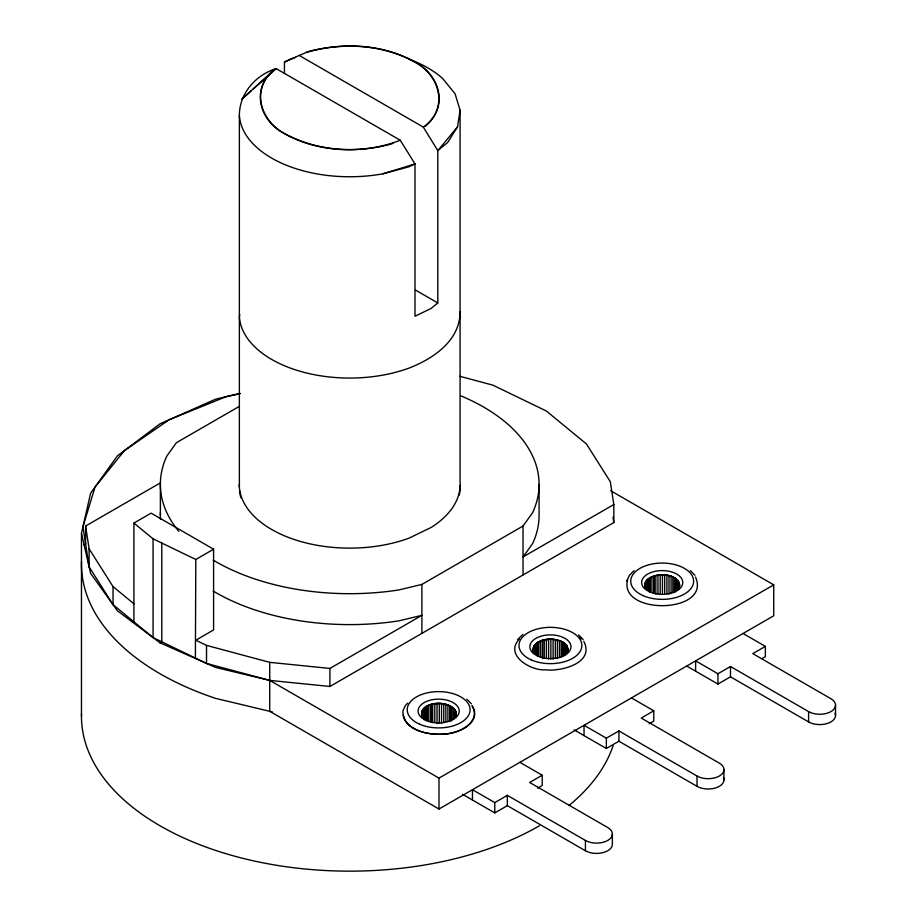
<?xml version="1.0" encoding="UTF-8"?>
<svg xmlns="http://www.w3.org/2000/svg" width="917" height="917" viewBox="0 0 917 917"><rect width="100%" height="100%" fill="white"/><g stroke="black" fill="none" stroke-linecap="round" stroke-linejoin="round"><path stroke-width="1.38" d="M402.918 710.778C402.265 730.425 428.01 735.159 443.347 734.127C457.491 734.15 482.044 722.779 471.957 705.54M239.371 487.145L239.371 115.771C239.142 93.683 255.579 74.953 276.155 68.592L400.236 140.232L414.988 163.902L414.988 316.25L431.162 308.41L437.799 302.942L437.799 150.606L423.299 127.085L299.217 55.444L284.453 62.069L284.453 73.463M239.75 314.6L239.371 317.076A110.453 63.777 0 0 0 409.074 368.072C433.328 358.673 460.323 340.471 460.082 311.505M457.56 126.787L437.799 150.606L447.702 142.433L457.56 126.787L460.082 110.2L455.073 93.809L442.888 78.724A110.453 63.777 0 0 0 409.051 59.192M81.464 716.269L81.464 533.316L90.611 493.231L117.41 455.887L160.039 423.803L215.598 399.193L240.048 393.347M443.484 704.015C435.151 701.631 416.295 707.316 423.654 718.389M533.545 652.021C531.837 646.886 535.826 642.622 540.331 641.281L540.331 656.744M567.783 649.225L567.336 651.872L565.594 654.291M567.887 649.454L567.52 648.101M644.834 584.679L645.281 587.189M644.846 584.587L645.385 582.261M678.958 587.533L679.508 584.851M456.334 714.056L454.775 717.656M533.396 647.746L533.797 651.872M533.545 647.803L533.247 651.907M533.923 652.136L533.969 646.336L538.29 642.187L538.29 656.24M567.772 649.58L567.015 652.159L564.31 655.38M645.499 587.717L645.545 581.917M678.798 587.614L677.227 589.952L677.296 580.014L674.843 578.031M679.21 586.41L679.463 585.035L679.463 587.843M403.32 709.907L405.36 705.528L407.71 703.179M454.832 717.369C457.789 713.449 454.992 708.176 450.923 706.411A13.147 7.588 0 0 0 443.152 703.82C435.208 701.585 417.052 706.319 422.634 717.14M566.591 653.087C569.56 649.167 566.763 643.906 562.694 642.129A13.147 7.588 0 0 0 554.911 639.539C547.013 637.212 528.536 642.232 534.554 652.915M626.609 581.263L629.463 575.246L634.094 570.626M627.675 579.601C617.806 615.616 711.741 613.909 695.499 576.988M213.283 560.161A189.36 109.329 0 0 0 398.735 589.963L421.889 584.427L523.034 526.026L532.628 512.66A189.36 109.329 0 0 0 460.999 395.903M646.405 580.977L647.299 579.704L647.299 589.539M678.912 587.453L677.972 588.909M253.31 88.983L276.155 68.592C250.295 86.737 259.179 120.368 284.797 133.699C319.758 152.486 363.384 154.629 400.236 140.232M565.262 654.371L563.886 655.414M645.591 582.008L646.359 580.885L646.359 589.322M653.512 576.266L647.161 579.934M274.103 69.486C251.155 88.33 258.743 118.912 282.723 132.678C315.081 151.523 354.971 153.62 390.665 144.21L392.912 143.327M425.35 126.179C448.298 107.335 440.71 76.753 416.719 62.998C384.361 44.154 344.483 42.044 308.777 51.455L299.217 55.444M517.692 639.527L522.908 634.381M519.469 638.908C503.914 654.967 530.473 670.969 545.707 669.857C561.147 671.714 595.236 663.025 583.728 641.258M452.54 719.65C455.073 717.575 456.93 714.114 455.417 710.904M677.227 589.952C684.197 583.258 674.018 575.67 667.232 575.268M272.922 70.907L241.882 99.185L251.224 90.84M649.912 577.859L647.471 579.624M674.465 592.027L675.611 591.041M423.299 127.085C449.147 108.94 440.275 75.309 414.644 61.978C381.885 43.97 342.064 42.216 306.53 52.349M538.394 642.026L546.073 639.596M239.326 406.38L176.408 442.693L166.814 456.07A189.36 109.329 0 0 0 178.746 531.333M84.123 544.939L85.613 544.079L85.613 526.037L160.464 482.823M132.908 622.425L133.916 621.841L133.916 523.068L151.11 513.142L213.592 549.214L213.592 629.945L195.814 640.215L206.52 645.385L269.724 662.349L329.914 668.436L421.889 615.341L398.735 620.878A189.36 109.329 0 0 1 213.283 591.087M133.916 523.068L153.07 538.818L195.814 559.485L213.592 549.214M81.464 533.316L90.611 573.4L117.41 610.756L160.039 642.828L161.805 641.808L161.805 543.047M195.39 658.498L195.814 559.485M459.956 376.325L492.933 385.174L546.372 411.011L586.422 443.954L610.332 481.746L613.828 504.522L523.034 556.94L532.628 543.575A189.36 109.329 0 0 0 539.081 515.285L539.081 484.359M160.039 642.828L215.598 667.45L269.724 680.391L329.914 686.478L613.828 522.564L613.828 504.522M240.105 393.725L226.167 396.66L169.118 419.78L124.38 450.637L94.99 487.133L82.966 526.771L89.109 566.855L113.032 604.647L153.07 637.59L206.52 663.427L269.724 680.391L438.991 778.12L773.73 584.851L773.73 615.777L438.991 809.035L269.724 711.305L269.724 662.349M472.461 800.014L472.461 789.709L494.779 802.593L507.33 795.348L585.436 840.442A15.784 9.113 0 0 0 607.753 840.442A15.784 9.113 0 0 0 607.753 827.558L529.648 782.465L542.199 775.22L542.199 785.525L537.637 788.162M584.037 735.594L584.037 725.29L606.355 738.174L618.906 730.929L697.012 776.023A15.784 9.113 0 0 0 719.329 776.023A15.784 9.113 0 0 0 719.329 763.139L641.224 718.045L653.775 710.801L653.775 721.106L649.213 723.742M695.625 671.175L695.625 660.87L717.931 673.754L730.494 666.51L808.599 711.603A15.784 9.113 0 0 0 830.905 711.603A15.784 9.113 0 0 0 830.905 698.72L752.8 653.626L765.363 646.382L765.363 656.687L761.935 658.658M462.546 794.294L494.779 812.898L507.33 805.653L585.436 850.747A15.784 9.113 0 0 0 602.629 852.718A15.784 9.113 0 0 0 612.373 844.305L612.373 834M574.122 729.875L606.355 748.478L618.906 741.234L697.012 786.327A15.784 9.113 0 0 0 716.062 787.772A15.784 9.113 0 0 0 723.41 777.524M686.936 666.166L717.931 684.059L730.494 676.815L808.599 721.908A15.784 9.113 0 0 0 827.638 723.353A15.784 9.113 0 0 0 834.997 713.105M284.453 62.069L290.38 59.204A110.453 63.777 0 0 1 295.572 57.404M651.953 576.953L650.119 577.664L650.119 591.717M654.05 576.094L653.466 576.174M382.939 173.806L414.988 163.902L409.074 166.768L382.939 173.806A110.453 63.777 0 0 1 239.371 115.771M541.741 640.547L548.618 639.401L548.618 659.082M655.884 575.693L653.752 576.105L653.752 592.978M657.649 575.177L662.189 574.925M546.234 639.516L550.567 639.252M658.257 575.085L662.808 574.925M658.005 575.234L655.838 575.612L655.838 593.884M550.727 639.218L553.111 639.447L553.111 659.128M550.418 639.195L551.186 639.264M674.648 577.997L674.465 577.859A13.147 7.588 0 0 0 666.682 575.268L664.699 575.028L664.699 593.299M552.974 639.39L555.347 639.665L555.347 657.936M664.745 575.119L662.452 574.856L662.452 593.127M666.636 575.177L667.278 575.36M555.656 639.688L554.911 639.539M443.438 703.889L449.708 705.918L449.708 721.381M421.889 716.097C419.78 703.224 439.507 701.494 448.195 705.196M666.682 575.268C658.498 573.159 640.823 577.561 646.015 588.806M272.36 711.947L215.598 698.364A268.257 154.881 0 0 1 81.51 561.468M555.507 639.642L561.284 641.499L561.284 656.962M449.376 705.723L451.256 706.606L451.256 720.659M674.419 591.82L674.419 577.767L674.889 578.111M559.634 640.731L562.843 642.187L562.843 656.24M415.539 290.093L437.799 302.942M610.63 490.698L773.73 584.851M743.045 633.498L765.363 646.382M631.458 697.917L653.775 710.801M519.882 762.336L542.199 775.22M649.683 591.797L649.878 577.767M562.694 642.129L564.402 643.367L564.402 654.612M564.264 643.31L565.892 644.571M450.923 706.411L451.451 720.808M452.494 707.592L454.018 708.681M423.952 718.71L425.144 719.604M451.359 706.663L452.826 707.786L452.826 719.031M453.8 708.658L455.004 710.056L455.004 717.083M85.613 526.037L89.109 548.813L113.032 586.616L133.916 603.799M690.306 570.626L694.926 575.257M578.535 634.908L583.155 639.527M579.808 637.338L581.367 638.908M466.764 699.19L471.384 703.809M677.342 580.094L675.989 578.948L675.989 591.591M678.958 582.352L678.167 581.218L678.167 589.654M645.385 587.453L646.176 588.576M647.161 589.952L646.13 588.496M565.755 644.525L567.336 646.68M565.457 644.215L565.72 654.268M566.442 645.579L567.371 646.863L567.669 650.967M453.686 708.486L454.133 718.687M677.48 580.152L678.202 581.309M679.107 582.696L678.958 589.471M453.984 708.795L455.898 711.443L456.093 716.785M678.912 582.261L679.291 583.82M679.554 584.943L679.245 583.728L679.245 587.946M533.064 649.225L533.66 651.815M613.003 517.199L613.828 522.564M835.536 705.162L835.536 715.466M808.599 711.603L808.599 721.908M730.494 666.51L730.494 676.815M723.949 769.581L723.949 779.886M717.931 673.754L717.931 684.059M697.012 776.023L697.012 786.327M674.614 577.916L674.614 591.969M672.86 577.08L672.86 592.542M671.072 576.289L671.072 593.15M669.009 575.738L669.009 594.021M666.923 575.246L666.923 593.517M660.206 574.982L660.206 593.253M657.959 575.154L657.959 593.425M654.268 575.945L654.268 592.818M651.907 576.862L651.907 592.325M648.674 578.661L648.674 591.316M646.817 580.266L646.817 588.691M645.121 583.384L645.121 587.602M618.906 730.929L618.906 741.234M606.355 738.174L606.355 748.478M585.436 840.442L585.436 850.747M567.371 646.863L567.371 651.07M566.58 645.637L566.58 652.663M563.027 642.336L563.027 656.389M559.496 640.708L559.496 657.569M557.433 640.158L557.433 658.44M550.876 639.275L550.876 658.956M546.383 639.573L546.383 657.844M544.262 640.032L544.262 658.303M542.681 640.364L542.681 658.635M542.176 640.524L542.176 657.397M538.543 642.083L538.543 656.136M537.098 643.092L537.098 655.735M535.723 644.124L535.723 653.959M535.23 644.685L535.23 654.52M534.783 645.304L534.783 653.741M523.034 526.026L523.034 574.982M507.33 795.348L507.33 805.653M494.779 802.593L494.779 812.898M460.082 110.2L460.082 481.574A110.453 63.777 0 0 1 431.162 527.447L409.074 538.141A110.453 63.777 0 0 1 296.604 540.273A110.453 63.777 0 0 1 239.268 484.382M455.795 711.283L455.795 716.899M447.909 705.127L447.909 720.59M445.857 704.588L445.857 721.45M443.771 704.084L443.771 722.355M441.535 703.866L441.535 723.547M439.3 703.694L439.3 723.375M438.991 778.12L438.991 809.035M437.042 703.82L437.042 723.502M434.807 703.992L434.807 722.264M432.686 704.451L432.686 722.722M431.105 704.783L431.105 721.656M430.6 704.944L430.6 721.817M428.755 705.7L428.755 721.163M426.955 706.503L426.955 720.556M426.714 706.606L426.714 720.659M425.522 707.511L425.522 718.756M424.147 708.543L424.147 719.788M423.654 709.105L423.654 718.939M423.207 709.735L423.207 718.16M422.336 710.939L422.336 717.965M421.969 712.222L421.969 716.441M421.889 584.427L421.889 633.383M421.671 713.518L421.671 716.326M329.914 668.436L329.914 686.478M206.52 645.385L206.52 663.427M160.372 484.359L160.372 515.285M153.07 538.818L153.07 637.59M113.032 586.616L113.032 604.647M89.109 548.813L89.109 566.855M472.347 706.308A35.74 20.633 0 0 1 446.636 733.852A35.74 20.633 0 0 1 403.331 715.042M613.164 745.498A268.257 154.881 0 0 1 569.148 805.367M539.414 825.793A268.257 154.881 0 0 1 244.85 858.828A268.257 154.881 0 0 1 81.51 713.506M160.498 519.343A189.36 109.329 0 0 1 160.429 512.58M240.942 497.851A110.453 63.777 0 0 1 239.497 490.939M460.151 485.38A110.453 63.777 0 0 1 459.234 495.123M649.672 591.889L645.877 589.688A20.564 11.875 0 0 1 657.741 570.878A20.564 11.875 0 0 1 682.271 585.046A20.564 11.875 0 0 1 649.672 591.889M537.901 656.159L534.107 653.97A20.564 11.875 0 0 1 545.982 635.16A20.564 11.875 0 0 1 570.5 649.316A20.564 11.875 0 0 1 537.901 656.159M426.13 720.441L422.336 718.252A20.564 11.875 0 0 1 434.211 699.43A20.564 11.875 0 0 1 458.729 713.598A20.564 11.875 0 0 1 426.13 720.441M643.046 595.603A31.43 18.145 0 0 0 693.355 583.579A31.43 18.145 0 0 0 650.176 564.436A31.43 18.145 0 0 0 643.046 595.603M531.275 659.885A31.43 18.145 0 0 0 581.584 647.861A31.43 18.145 0 0 0 538.405 628.718A31.43 18.145 0 0 0 531.275 659.885M419.516 724.155A31.43 18.145 0 0 0 469.813 712.142A31.43 18.145 0 0 0 426.634 693A31.43 18.145 0 0 0 419.516 724.155"/></g></svg>
